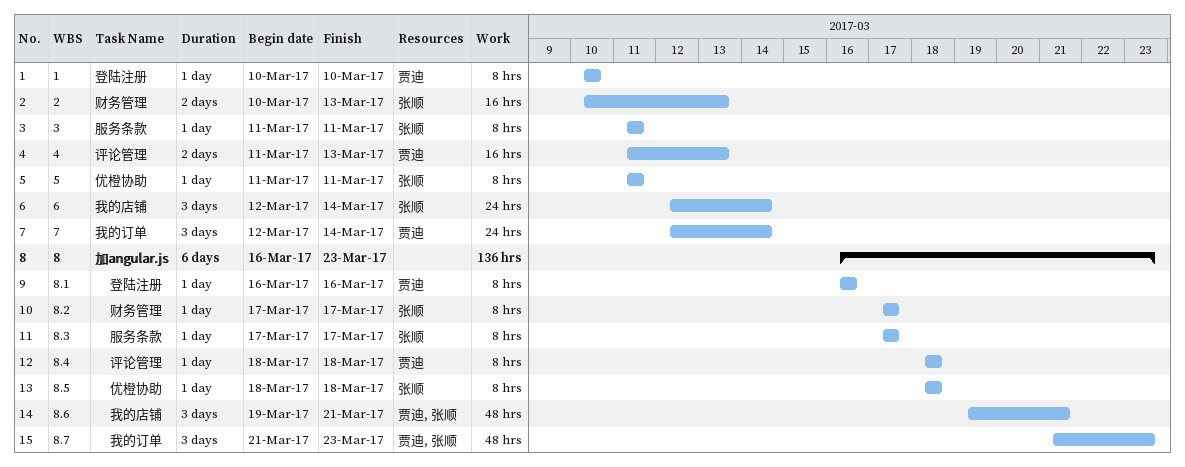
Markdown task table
| ID | WBS | Task | Duration | Start | Finish | Resources | Work (h) |
|---|---|---|---|---|---|---|---|
| 1 | 1 | 登陆注册 | 1d | 2017-03-10 | 2017-03-10 | 贾迪 | 8 |
| 2 | 2 | 财务管理 | 2d | 2017-03-10 | 2017-03-13 | 张顺 | 16 |
| 3 | 3 | 服务条款 | 1d | 2017-03-11 | 2017-03-11 | 张顺 | 8 |
| 4 | 4 | 评论管理 | 2d | 2017-03-11 | 2017-03-13 | 贾迪 | 16 |
| 5 | 5 | 优橙协助 | 1d | 2017-03-11 | 2017-03-11 | 张顺 | 8 |
| 6 | 6 | 我的店铺 | 3d | 2017-03-12 | 2017-03-14 | 张顺 | 24 |
| 7 | 7 | 我的订单 | 3d | 2017-03-12 | 2017-03-14 | 贾迪 | 24 |
| 8 | 8 | **加angular.js** | 6d | 2017-03-16 | 2017-03-23 |  | 136 |
| 9 | 8.1 | 登陆注册 | 1d | 2017-03-16 | 2017-03-16 | 贾迪 | 8 |
| 10 | 8.2 | 财务管理 | 1d | 2017-03-17 | 2017-03-17 | 张顺 | 8 |
| 11 | 8.3 | 服务条款 | 1d | 2017-03-17 | 2017-03-17 | 张顺 | 8 |
| 12 | 8.4 | 评论管理 | 1d | 2017-03-18 | 2017-03-18 | 贾迪 | 8 |
| 13 | 8.5 | 优橙协助 | 1d | 2017-03-18 | 2017-03-18 | 张顺 | 8 |
| 14 | 8.6 | 我的店铺 | 3d | 2017-03-19 | 2017-03-21 | 贾迪, 张顺 | 48 |
| 15 | 8.7 | 我的订单 | 3d | 2017-03-21 | 2017-03-23 | 贾迪, 张顺 | 48 |
